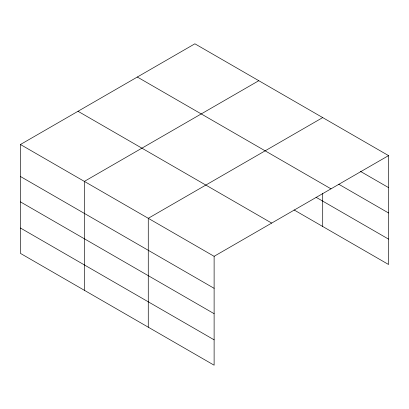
<?xml version="1.0" encoding="UTF-8"?>
<svg xmlns="http://www.w3.org/2000/svg" width="409" height="409" viewBox="0 0 409 409"><rect width="100%" height="100%" fill="white"/><g stroke="black" fill="none" stroke-linecap="round" stroke-linejoin="round"><path stroke-width="0.61" d="M214.117 313.688L214.117 256.315L20.45 144.505L20.45 253.391L214.117 365.201L214.117 313.688L20.45 201.877M294.056 209.94L388.55 264.495L388.55 155.609L194.883 43.799L20.45 144.505M258.795 80.696L84.361 181.402L84.361 290.288M322.706 117.593L148.268 218.304L148.268 327.19M214.117 256.315L388.55 155.609M360.329 171.315L388.55 187.603M338.749 184.229L388.55 212.977M137.322 77.03L330.988 188.84M316.091 197.286L388.55 239.122M78.012 111.274L271.678 223.084M20.45 176.504L214.117 288.314M20.45 228.017L214.117 339.828M322.706 193.452L322.706 226.479"/></g></svg>
